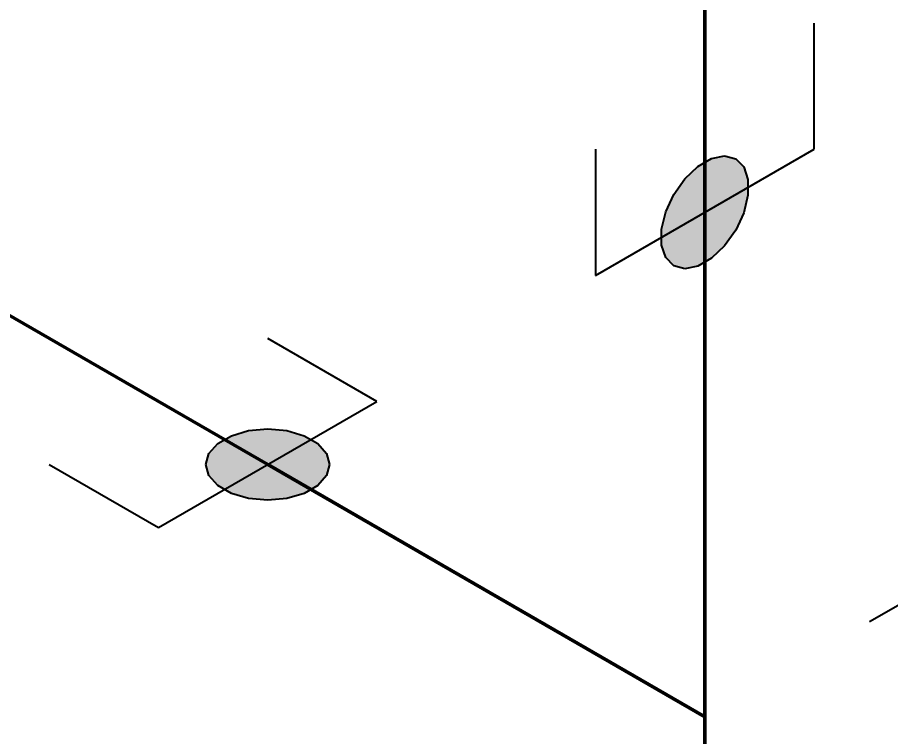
# Model space of a CAD drawing. Header units: millimetres. Extents: x 0 to 594, y 0 to 420.
# Drawn here: x 273.4 to 284, y 127.75 to 136.48 of the extents above; entities that cross this region are included whole.
import ezdxf

# ---------------------------------------------------------------- set-up
doc = ezdxf.new("R2010")
doc.units = ezdxf.units.MM
doc.header["$LTSCALE"] = 0.25
doc.layers.add('용접', color=1, linetype='Continuous')
doc.layers.add('치수', color=1, linetype='Continuous')
doc.layers.add('파이프 작은 보어', color=30, linetype='Continuous', lineweight=50)
doc.styles.add('AdskIsoMetric', font='arial.ttf', dxfattribs={"width": 0.8, "height": 2.5})
doc.styles.add('AdskIsoMetric-30', font='arial.ttf', dxfattribs={"width": 0.8, "height": 2.5})
doc.styles.add('AdskIsoMetric30', font='arial.ttf', dxfattribs={"width": 0.8, "oblique": 30, "height": 2.5})
doc.dimstyles.new('AdskIsoMetric', dxfattribs={"dimtxt": 2.5, "dimasz": 2.5, "dimexe": 1, "dimexo": 2, "dimgap": 0.8, "dimtad": 1, "dimdec": 0, "dimrnd": 1, "dimzin": 0, "dimdsep": 46, "dimtxsty": 'AdskIsoMetric', "dimcen": 0, "dimclrt": 7, "dimadec": 0, "dimazin": 0, "dimtfac": 1, "dimtdec": 0, "dimtmove": 1, "dimatfit": 3, "dimfxl": 0, "dimfrac": 2, "dimtolj": 1, "dimtzin": 0, "dimarcsym": 0})

# ---------------------------------------------------------------- blocks, each defined once
blk = doc.blocks.new('*D93')
at = {"layer": 'Defpoints', "color": 0}
for p in [(294.733, 135.493), (281.742, 127.993), (281.742, 77.137)]:
    blk.add_point(p, dxfattribs=at)
at = {"layer": '치수', "color": 0, "lineweight": -2}
for p, q in [((283.742, 129.148), (295.733, 136.07)), ((294.733, 87.137), (294.733, 132.993)), ((283.742, 78.291), (295.733, 85.214))]:
    blk.add_line(p, q, dxfattribs=at)
at = {"layer": '치수', "color": 0}
for points in [[(294.316, 132.993), (295.149, 132.993), (294.733, 135.493)], [(294.316, 87.137), (295.149, 87.137), (294.733, 84.637)]]:
    blk.add_solid(points, dxfattribs=at)
at = {"layer": '치수', "color": 7, "insert": (292.466, 108.756), "char_height": 2.5, "attachment_point": 5, "rotation": 90, "style": 'AdskIsoMetric-30'}
blk.add_mtext('\\A1;328', dxfattribs=at)
blk = doc.blocks.new('*D94')
at = {"layer": 'Defpoints', "color": 0}
for p in [(294.733, 168.576), (284.394, 162.607), (281.742, 127.993)]:
    blk.add_point(p, dxfattribs=at)
at = {"layer": '치수', "color": 0, "lineweight": -2}
for p, q in [((286.394, 163.762), (295.733, 169.153)), ((294.733, 137.993), (294.733, 166.076)), ((283.742, 129.148), (295.733, 136.07))]:
    blk.add_line(p, q, dxfattribs=at)
at = {"layer": '치수', "color": 0}
for points in [[(294.316, 166.076), (295.149, 166.076), (294.733, 168.576)], [(294.316, 137.993), (295.149, 137.993), (294.733, 135.493)]]:
    blk.add_solid(points, dxfattribs=at)
at = {"layer": '치수', "color": 7, "insert": (292.488, 150.738), "char_height": 2.5, "attachment_point": 5, "rotation": 90, "style": 'AdskIsoMetric-30'}
blk.add_mtext('\\A1;227', dxfattribs=at)
blk = doc.blocks.new('*D95')
at = {"layer": 'Defpoints', "color": 0}
for p in [(253.05, 144.559), (281.742, 127.993), (268.752, 120.493)]:
    blk.add_point(p, dxfattribs=at)
at = {"layer": '치수', "color": 0, "lineweight": -2}
for p, q in [((251.05, 143.404), (239.059, 136.482)), ((242.224, 135.809), (266.587, 121.743)), ((279.742, 126.838), (267.752, 119.916))]:
    blk.add_line(p, q, dxfattribs=at)
at = {"layer": '치수', "color": 0}
for points in [[(242.433, 136.17), (242.016, 135.448), (240.059, 137.059)], [(266.795, 122.104), (266.379, 121.382), (268.752, 120.493)]]:
    blk.add_solid(points, dxfattribs=at)
at = {"layer": '치수', "color": 7, "insert": (260.411, 127.925), "char_height": 2.5, "attachment_point": 5, "rotation": 330, "style": 'AdskIsoMetric30'}
blk.add_mtext('\\A1;359', dxfattribs=at)
blk = doc.blocks.new('티-2-Iso2DSkew0')
at = {"color": 0, "linetype": 'ByBlock', "lineweight": -2, "extrusion": (-0.707107, -0.408248, 0.57735)}
for p, q in [((0, 0), (0, 6.124)), ((0, 0), (-5.303, 3.062)), ((0, -6.124), (0, 0))]:
    blk.add_line(p, q, dxfattribs=at)
blk = doc.blocks.new('SocketWeld-1-IsoRight')
blk.add_hatch(color=256).paths.add_polyline_path([(0.00553, 0.03713), (0.00575, 0.03692), (0.00596, 0.03672), (0.00617, 0.03652), (0.00639, 0.03631), (0.0066, 0.03611), (0.00682, 0.0359), (0.00703, 0.0357), (0.00725, 0.03549), (0.00746, 0.03529), (0.00768, 0.03508), (0.00789, 0.03488), (0.00811, 0.03467), (0.00832, 0.03447), (0.00854, 0.03427), (0.00875, 0.03406), (0.00897, 0.03386), (0.00918, 0.03365), (0.0094, 0.03345), (0.00961, 0.03324), (0.00982, 0.03304), (0.01004, 0.03283), (0.01025, 0.03263), (0.01047, 0.03243), (0.01068, 0.03222), (0.0109, 0.03202), (0.01111, 0.03181), (0.01133, 0.03161), (0.01154, 0.0314), (0.01176, 0.0312), (0.01197, 0.03099), (0.01219, 0.03079), (0.0124, 0.03058), (0.01262, 0.03038), (0.01283, 0.03018), (0.01305, 0.02997), (0.01326, 0.02977), (0.01347, 0.02956), (0.01369, 0.02936), (0.0139, 0.02915), (0.01412, 0.02895), (0.01433, 0.02874), (0.01455, 0.02854), (0.01476, 0.02834), (0.01498, 0.02813), (0.01519, 0.02793), (0.01541, 0.02772), (0.01562, 0.02752), (0.01584, 0.02731), (0.01605, 0.02711), (0.01605, 0.02711), (0.01623, 0.02685), (0.01642, 0.02659), (0.0166, 0.02633), (0.01678, 0.02607), (0.01696, 0.02581), (0.01715, 0.02556), (0.01733, 0.0253), (0.01751, 0.02504), (0.01769, 0.02478), (0.01788, 0.02452), (0.01806, 0.02426), (0.01824, 0.024), (0.01843, 0.02375), (0.01861, 0.02349), (0.01879, 0.02323), (0.01897, 0.02297), (0.01916, 0.02271), (0.01934, 0.02245), (0.01952, 0.02219), (0.0197, 0.02193), (0.01989, 0.02168), (0.02007, 0.02142), (0.02025, 0.02116), (0.02043, 0.0209), (0.02062, 0.02064), (0.0208, 0.02038), (0.02098, 0.02012), (0.02116, 0.01987), (0.02135, 0.01961), (0.02153, 0.01935), (0.02171, 0.01909), (0.0219, 0.01883), (0.02208, 0.01857), (0.02226, 0.01831), (0.02244, 0.01806), (0.02263, 0.0178), (0.02281, 0.01754), (0.02299, 0.01728), (0.02317, 0.01702), (0.02336, 0.01676), (0.02354, 0.0165), (0.02372, 0.01624), (0.0239, 0.01599), (0.02409, 0.01573), (0.02427, 0.01547), (0.02445, 0.01521), (0.02463, 0.01495), (0.02482, 0.01469), (0.025, 0.01443), (0.025, 0.01443), (0.02513, 0.01415), (0.02527, 0.01386), (0.0254, 0.01357), (0.02553, 0.01328), (0.02566, 0.013), (0.0258, 0.01271), (0.02593, 0.01242), (0.02606, 0.01213), (0.02619, 0.01185), (0.02633, 0.01156), (0.02646, 0.01127), (0.02659, 0.01098), (0.02672, 0.0107), (0.02686, 0.01041), (0.02699, 0.01012), (0.02712, 0.00983), (0.02726, 0.00955), (0.02739, 0.00926), (0.02752, 0.00897), (0.02765, 0.00868), (0.02779, 0.0084), (0.02792, 0.00811), (0.02805, 0.00782), (0.02818, 0.00753), (0.02832, 0.00725), (0.02845, 0.00696), (0.02858, 0.00667), (0.02872, 0.00638), (0.02885, 0.0061), (0.02898, 0.00581), (0.02911, 0.00552), (0.02925, 0.00523), (0.02938, 0.00495), (0.02951, 0.00466), (0.02964, 0.00437), (0.02978, 0.00408), (0.02991, 0.0038), (0.03004, 0.00351), (0.03017, 0.00322), (0.03031, 0.00293), (0.03044, 0.00265), (0.03057, 0.00236), (0.03071, 0.00207), (0.03084, 0.00178), (0.03097, 0.0015), (0.0311, 0.00121), (0.03124, 0.00092), (0.03137, 0.00063), (0.0315, 0.00035), (0.0315, 0.00035), (0.03157, 0.00006), (0.03164, -0.00023), (0.03171, -0.00052), (0.03178, -0.00081), (0.03185, -0.00109), (0.03192, -0.00138), (0.03199, -0.00167), (0.03206, -0.00196), (0.03213, -0.00225), (0.0322, -0.00254), (0.03227, -0.00282), (0.03234, -0.00311), (0.03241, -0.0034), (0.03248, -0.00369), (0.03255, -0.00398), (0.03262, -0.00426), (0.03269, -0.00455), (0.03276, -0.00484), (0.03283, -0.00513), (0.0329, -0.00542), (0.03297, -0.00571), (0.03304, -0.00599), (0.03311, -0.00628), (0.03318, -0.00657), (0.03325, -0.00686), (0.03332, -0.00715), (0.03339, -0.00743), (0.03346, -0.00772), (0.03352, -0.00801), (0.03359, -0.0083), (0.03366, -0.00859), (0.03373, -0.00888), (0.0338, -0.00916), (0.03387, -0.00945), (0.03394, -0.00974), (0.03401, -0.01003), (0.03408, -0.01032), (0.03415, -0.0106), (0.03422, -0.01089), (0.03429, -0.01118), (0.03436, -0.01147), (0.03443, -0.01176), (0.0345, -0.01205), (0.03457, -0.01233), (0.03464, -0.01262), (0.03471, -0.01291), (0.03478, -0.0132), (0.03485, -0.01349), (0.03492, -0.01377), (0.03492, -0.01377), (0.03492, -0.01404), (0.03492, -0.0143), (0.03492, -0.01456), (0.03492, -0.01482), (0.03492, -0.01508), (0.03492, -0.01534), (0.03492, -0.0156), (0.03492, -0.01586), (0.03492, -0.01612), (0.03492, -0.01638), (0.03492, -0.01664), (0.03492, -0.0169), (0.03492, -0.01716), (0.03492, -0.01742), (0.03492, -0.01768), (0.03492, -0.01795), (0.03492, -0.01821), (0.03492, -0.01847), (0.03492, -0.01873), (0.03492, -0.01899), (0.03492, -0.01925), (0.03492, -0.01951), (0.03492, -0.01977), (0.03492, -0.02003), (0.03492, -0.02029), (0.03492, -0.02055), (0.03492, -0.02081), (0.03492, -0.02107), (0.03492, -0.02133), (0.03492, -0.02159), (0.03492, -0.02186), (0.03492, -0.02212), (0.03492, -0.02238), (0.03492, -0.02264), (0.03492, -0.0229), (0.03492, -0.02316), (0.03492, -0.02342), (0.03492, -0.02368), (0.03492, -0.02394), (0.03492, -0.0242), (0.03492, -0.02446), (0.03492, -0.02472), (0.03492, -0.02498), (0.03492, -0.02524), (0.03492, -0.0255), (0.03492, -0.02577), (0.03492, -0.02603), (0.03492, -0.02629), (0.03492, -0.02655), (0.03492, -0.02655), (0.03485, -0.02676), (0.03478, -0.02696), (0.03471, -0.02717), (0.03464, -0.02738), (0.03457, -0.02759), (0.0345, -0.02779), (0.03443, -0.028), (0.03436, -0.02821), (0.03429, -0.02842), (0.03422, -0.02862), (0.03415, -0.02883), (0.03408, -0.02904), (0.03401, -0.02925), (0.03394, -0.02945), (0.03387, -0.02966), (0.0338, -0.02987), (0.03373, -0.03008), (0.03366, -0.03028), (0.03359, -0.03049), (0.03352, -0.0307), (0.03346, -0.03091), (0.03339, -0.03112), (0.03332, -0.03132), (0.03325, -0.03153), (0.03318, -0.03174), (0.03311, -0.03195), (0.03304, -0.03215), (0.03297, -0.03236), (0.0329, -0.03257), (0.03283, -0.03278), (0.03276, -0.03298), (0.03269, -0.03319), (0.03262, -0.0334), (0.03255, -0.03361), (0.03248, -0.03381), (0.03241, -0.03402), (0.03234, -0.03423), (0.03227, -0.03444), (0.0322, -0.03465), (0.03213, -0.03485), (0.03206, -0.03506), (0.03199, -0.03527), (0.03192, -0.03548), (0.03185, -0.03568), (0.03178, -0.03589), (0.03171, -0.0361), (0.03164, -0.03631), (0.03157, -0.03651), (0.0315, -0.03672), (0.0315, -0.03672), (0.03137, -0.03686), (0.03124, -0.03699), (0.0311, -0.03712), (0.03097, -0.03726), (0.03084, -0.03739), (0.03071, -0.03753), (0.03057, -0.03766), (0.03044, -0.0378), (0.03031, -0.03793), (0.03017, -0.03806), (0.03004, -0.0382), (0.02991, -0.03833), (0.02978, -0.03847), (0.02964, -0.0386), (0.02951, -0.03874), (0.02938, -0.03887), (0.02925, -0.039), (0.02911, -0.03914), (0.02898, -0.03927), (0.02885, -0.03941), (0.02872, -0.03954), (0.02858, -0.03968), (0.02845, -0.03981), (0.02832, -0.03994), (0.02818, -0.04008), (0.02805, -0.04021), (0.02792, -0.04035), (0.02779, -0.04048), (0.02765, -0.04062), (0.02752, -0.04075), (0.02739, -0.04088), (0.02726, -0.04102), (0.02712, -0.04115), (0.02699, -0.04129), (0.02686, -0.04142), (0.02672, -0.04156), (0.02659, -0.04169), (0.02646, -0.04182), (0.02633, -0.04196), (0.02619, -0.04209), (0.02606, -0.04223), (0.02593, -0.04236), (0.0258, -0.0425), (0.02566, -0.04263), (0.02553, -0.04276), (0.0254, -0.0429), (0.02527, -0.04303), (0.02513, -0.04317), (0.025, -0.0433), (0.025, -0.0433), (0.02482, -0.04335), (0.02463, -0.0434), (0.02445, -0.04344), (0.02427, -0.04349), (0.02409, -0.04354), (0.0239, -0.04359), (0.02372, -0.04364), (0.02354, -0.04368), (0.02336, -0.04373), (0.02317, -0.04378), (0.02299, -0.04383), (0.02281, -0.04387), (0.02263, -0.04392), (0.02244, -0.04397), (0.02226, -0.04402), (0.02208, -0.04407), (0.0219, -0.04411), (0.02171, -0.04416), (0.02153, -0.04421), (0.02135, -0.04426), (0.02116, -0.0443), (0.02098, -0.04435), (0.0208, -0.0444), (0.02062, -0.04445), (0.02043, -0.0445), (0.02025, -0.04454), (0.02007, -0.04459), (0.01989, -0.04464), (0.0197, -0.04469), (0.01952, -0.04473), (0.01934, -0.04478), (0.01916, -0.04483), (0.01897, -0.04488), (0.01879, -0.04493), (0.01861, -0.04497), (0.01843, -0.04502), (0.01824, -0.04507), (0.01806, -0.04512), (0.01788, -0.04516), (0.01769, -0.04521), (0.01751, -0.04526), (0.01733, -0.04531), (0.01715, -0.04536), (0.01696, -0.0454), (0.01678, -0.04545), (0.0166, -0.0455), (0.01642, -0.04555), (0.01623, -0.04559), (0.01605, -0.04564), (0.01605, -0.04564), (0.01584, -0.0456), (0.01562, -0.04556), (0.01541, -0.04551), (0.01519, -0.04547), (0.01498, -0.04543), (0.01476, -0.04538), (0.01455, -0.04534), (0.01433, -0.04529), (0.01412, -0.04525), (0.0139, -0.04521), (0.01369, -0.04516), (0.01347, -0.04512), (0.01326, -0.04508), (0.01305, -0.04503), (0.01283, -0.04499), (0.01262, -0.04495), (0.0124, -0.0449), (0.01219, -0.04486), (0.01197, -0.04482), (0.01176, -0.04477), (0.01154, -0.04473), (0.01133, -0.04469), (0.01111, -0.04464), (0.0109, -0.0446), (0.01068, -0.04456), (0.01047, -0.04451), (0.01025, -0.04447), (0.01004, -0.04443), (0.00982, -0.04438), (0.00961, -0.04434), (0.0094, -0.0443), (0.00918, -0.04425), (0.00897, -0.04421), (0.00875, -0.04417), (0.00854, -0.04412), (0.00832, -0.04408), (0.00811, -0.04404), (0.00789, -0.04399), (0.00768, -0.04395), (0.00746, -0.04391), (0.00725, -0.04386), (0.00703, -0.04382), (0.00682, -0.04378), (0.0066, -0.04373), (0.00639, -0.04369), (0.00617, -0.04365), (0.00596, -0.0436), (0.00575, -0.04356), (0.00553, -0.04352), (0.00553, -0.04352), (0.00531, -0.04339), (0.00508, -0.04325), (0.00485, -0.04312), (0.00463, -0.04299), (0.0044, -0.04286), (0.00418, -0.04273), (0.00395, -0.0426), (0.00372, -0.04247), (0.0035, -0.04234), (0.00327, -0.04221), (0.00305, -0.04208), (0.00282, -0.04195), (0.0026, -0.04182), (0.00237, -0.04169), (0.00214, -0.04156), (0.00192, -0.04143), (0.00169, -0.0413), (0.00147, -0.04117), (0.00124, -0.04104), (0.00102, -0.04091), (0.00079, -0.04078), (0.00056, -0.04065), (0.00034, -0.04052), (0.00011, -0.04039), (-0.00011, -0.04026), (-0.00034, -0.04013), (-0.00056, -0.04), (-0.00079, -0.03987), (-0.00102, -0.03974), (-0.00124, -0.03961), (-0.00147, -0.03948), (-0.00169, -0.03934), (-0.00192, -0.03921), (-0.00214, -0.03908), (-0.00237, -0.03895), (-0.0026, -0.03882), (-0.00282, -0.03869), (-0.00305, -0.03856), (-0.00327, -0.03843), (-0.0035, -0.0383), (-0.00372, -0.03817), (-0.00395, -0.03804), (-0.00418, -0.03791), (-0.0044, -0.03778), (-0.00463, -0.03765), (-0.00485, -0.03752), (-0.00508, -0.03739), (-0.00531, -0.03726), (-0.00553, -0.03713), (-0.00553, -0.03713), (-0.00575, -0.03692), (-0.00596, -0.03672), (-0.00617, -0.03652), (-0.00639, -0.03631), (-0.0066, -0.03611), (-0.00682, -0.0359), (-0.00703, -0.0357), (-0.00725, -0.03549), (-0.00746, -0.03529), (-0.00768, -0.03508), (-0.00789, -0.03488), (-0.00811, -0.03467), (-0.00832, -0.03447), (-0.00854, -0.03427), (-0.00875, -0.03406), (-0.00897, -0.03386), (-0.00918, -0.03365), (-0.0094, -0.03345), (-0.00961, -0.03324), (-0.00982, -0.03304), (-0.01004, -0.03283), (-0.01025, -0.03263), (-0.01047, -0.03243), (-0.01068, -0.03222), (-0.0109, -0.03202), (-0.01111, -0.03181), (-0.01133, -0.03161), (-0.01154, -0.0314), (-0.01176, -0.0312), (-0.01197, -0.03099), (-0.01219, -0.03079), (-0.0124, -0.03058), (-0.01262, -0.03038), (-0.01283, -0.03018), (-0.01305, -0.02997), (-0.01326, -0.02977), (-0.01347, -0.02956), (-0.01369, -0.02936), (-0.0139, -0.02915), (-0.01412, -0.02895), (-0.01433, -0.02874), (-0.01455, -0.02854), (-0.01476, -0.02834), (-0.01498, -0.02813), (-0.01519, -0.02793), (-0.01541, -0.02772), (-0.01562, -0.02752), (-0.01584, -0.02731), (-0.01605, -0.02711), (-0.01605, -0.02711), (-0.01623, -0.02685), (-0.01642, -0.02659), (-0.0166, -0.02633), (-0.01678, -0.02607), (-0.01696, -0.02581), (-0.01715, -0.02556), (-0.01733, -0.0253), (-0.01751, -0.02504), (-0.01769, -0.02478), (-0.01788, -0.02452), (-0.01806, -0.02426), (-0.01824, -0.024), (-0.01843, -0.02375), (-0.01861, -0.02349), (-0.01879, -0.02323), (-0.01897, -0.02297), (-0.01916, -0.02271), (-0.01934, -0.02245), (-0.01952, -0.02219), (-0.0197, -0.02193), (-0.01989, -0.02168), (-0.02007, -0.02142), (-0.02025, -0.02116), (-0.02043, -0.0209), (-0.02062, -0.02064), (-0.0208, -0.02038), (-0.02098, -0.02012), (-0.02116, -0.01987), (-0.02135, -0.01961), (-0.02153, -0.01935), (-0.02171, -0.01909), (-0.0219, -0.01883), (-0.02208, -0.01857), (-0.02226, -0.01831), (-0.02244, -0.01806), (-0.02263, -0.0178), (-0.02281, -0.01754), (-0.02299, -0.01728), (-0.02317, -0.01702), (-0.02336, -0.01676), (-0.02354, -0.0165), (-0.02372, -0.01624), (-0.0239, -0.01599), (-0.02409, -0.01573), (-0.02427, -0.01547), (-0.02445, -0.01521), (-0.02463, -0.01495), (-0.02482, -0.01469), (-0.025, -0.01443), (-0.025, -0.01443), (-0.02513, -0.01415), (-0.02527, -0.01386), (-0.0254, -0.01357), (-0.02553, -0.01328), (-0.02566, -0.013), (-0.0258, -0.01271), (-0.02593, -0.01242), (-0.02606, -0.01213), (-0.02619, -0.01185), (-0.02633, -0.01156), (-0.02646, -0.01127), (-0.02659, -0.01098), (-0.02672, -0.0107), (-0.02686, -0.01041), (-0.02699, -0.01012), (-0.02712, -0.00983), (-0.02726, -0.00955), (-0.02739, -0.00926), (-0.02752, -0.00897), (-0.02765, -0.00868), (-0.02779, -0.0084), (-0.02792, -0.00811), (-0.02805, -0.00782), (-0.02818, -0.00753), (-0.02832, -0.00725), (-0.02845, -0.00696), (-0.02858, -0.00667), (-0.02872, -0.00638), (-0.02885, -0.0061), (-0.02898, -0.00581), (-0.02911, -0.00552), (-0.02925, -0.00523), (-0.02938, -0.00495), (-0.02951, -0.00466), (-0.02964, -0.00437), (-0.02978, -0.00408), (-0.02991, -0.0038), (-0.03004, -0.00351), (-0.03017, -0.00322), (-0.03031, -0.00293), (-0.03044, -0.00265), (-0.03057, -0.00236), (-0.03071, -0.00207), (-0.03084, -0.00178), (-0.03097, -0.0015), (-0.0311, -0.00121), (-0.03124, -0.00092), (-0.03137, -0.00063), (-0.0315, -0.00035), (-0.0315, -0.00035), (-0.03157, -0.00006), (-0.03164, 0.00023), (-0.03171, 0.00052), (-0.03178, 0.00081), (-0.03185, 0.00109), (-0.03192, 0.00138), (-0.03199, 0.00167), (-0.03206, 0.00196), (-0.03213, 0.00225), (-0.0322, 0.00254), (-0.03227, 0.00282), (-0.03234, 0.00311), (-0.03241, 0.0034), (-0.03248, 0.00369), (-0.03255, 0.00398), (-0.03262, 0.00426), (-0.03269, 0.00455), (-0.03276, 0.00484), (-0.03283, 0.00513), (-0.0329, 0.00542), (-0.03297, 0.00571), (-0.03304, 0.00599), (-0.03311, 0.00628), (-0.03318, 0.00657), (-0.03325, 0.00686), (-0.03332, 0.00715), (-0.03339, 0.00743), (-0.03346, 0.00772), (-0.03352, 0.00801), (-0.03359, 0.0083), (-0.03366, 0.00859), (-0.03373, 0.00888), (-0.0338, 0.00916), (-0.03387, 0.00945), (-0.03394, 0.00974), (-0.03401, 0.01003), (-0.03408, 0.01032), (-0.03415, 0.0106), (-0.03422, 0.01089), (-0.03429, 0.01118), (-0.03436, 0.01147), (-0.03443, 0.01176), (-0.0345, 0.01205), (-0.03457, 0.01233), (-0.03464, 0.01262), (-0.03471, 0.01291), (-0.03478, 0.0132), (-0.03485, 0.01349), (-0.03492, 0.01377), (-0.03492, 0.01377), (-0.03492, 0.01404), (-0.03492, 0.0143), (-0.03492, 0.01456), (-0.03492, 0.01482), (-0.03492, 0.01508), (-0.03492, 0.01534), (-0.03492, 0.0156), (-0.03492, 0.01586), (-0.03492, 0.01612), (-0.03492, 0.01638), (-0.03492, 0.01664), (-0.03492, 0.0169), (-0.03492, 0.01716), (-0.03492, 0.01742), (-0.03492, 0.01768), (-0.03492, 0.01795), (-0.03492, 0.01821), (-0.03492, 0.01847), (-0.03492, 0.01873), (-0.03492, 0.01899), (-0.03492, 0.01925), (-0.03492, 0.01951), (-0.03492, 0.01977), (-0.03492, 0.02003), (-0.03492, 0.02029), (-0.03492, 0.02055), (-0.03492, 0.02081), (-0.03492, 0.02107), (-0.03492, 0.02133), (-0.03492, 0.02159), (-0.03492, 0.02186), (-0.03492, 0.02212), (-0.03492, 0.02238), (-0.03492, 0.02264), (-0.03492, 0.0229), (-0.03492, 0.02316), (-0.03492, 0.02342), (-0.03492, 0.02368), (-0.03492, 0.02394), (-0.03492, 0.0242), (-0.03492, 0.02446), (-0.03492, 0.02472), (-0.03492, 0.02498), (-0.03492, 0.02524), (-0.03492, 0.0255), (-0.03492, 0.02577), (-0.03492, 0.02603), (-0.03492, 0.02629), (-0.03492, 0.02655), (-0.03492, 0.02655), (-0.03485, 0.02676), (-0.03478, 0.02696), (-0.03471, 0.02717), (-0.03464, 0.02738), (-0.03457, 0.02759), (-0.0345, 0.02779), (-0.03443, 0.028), (-0.03436, 0.02821), (-0.03429, 0.02842), (-0.03422, 0.02862), (-0.03415, 0.02883), (-0.03408, 0.02904), (-0.03401, 0.02925), (-0.03394, 0.02945), (-0.03387, 0.02966), (-0.0338, 0.02987), (-0.03373, 0.03008), (-0.03366, 0.03028), (-0.03359, 0.03049), (-0.03352, 0.0307), (-0.03346, 0.03091), (-0.03339, 0.03112), (-0.03332, 0.03132), (-0.03325, 0.03153), (-0.03318, 0.03174), (-0.03311, 0.03195), (-0.03304, 0.03215), (-0.03297, 0.03236), (-0.0329, 0.03257), (-0.03283, 0.03278), (-0.03276, 0.03298), (-0.03269, 0.03319), (-0.03262, 0.0334), (-0.03255, 0.03361), (-0.03248, 0.03381), (-0.03241, 0.03402), (-0.03234, 0.03423), (-0.03227, 0.03444), (-0.0322, 0.03465), (-0.03213, 0.03485), (-0.03206, 0.03506), (-0.03199, 0.03527), (-0.03192, 0.03548), (-0.03185, 0.03568), (-0.03178, 0.03589), (-0.03171, 0.0361), (-0.03164, 0.03631), (-0.03157, 0.03651), (-0.0315, 0.03672), (-0.0315, 0.03672), (-0.03137, 0.03686), (-0.03124, 0.03699), (-0.0311, 0.03712), (-0.03097, 0.03726), (-0.03084, 0.03739), (-0.03071, 0.03753), (-0.03057, 0.03766), (-0.03044, 0.0378), (-0.03031, 0.03793), (-0.03017, 0.03806), (-0.03004, 0.0382), (-0.02991, 0.03833), (-0.02978, 0.03847), (-0.02964, 0.0386), (-0.02951, 0.03874), (-0.02938, 0.03887), (-0.02925, 0.039), (-0.02911, 0.03914), (-0.02898, 0.03927), (-0.02885, 0.03941), (-0.02872, 0.03954), (-0.02858, 0.03968), (-0.02845, 0.03981), (-0.02832, 0.03994), (-0.02818, 0.04008), (-0.02805, 0.04021), (-0.02792, 0.04035), (-0.02779, 0.04048), (-0.02765, 0.04062), (-0.02752, 0.04075), (-0.02739, 0.04088), (-0.02726, 0.04102), (-0.02712, 0.04115), (-0.02699, 0.04129), (-0.02686, 0.04142), (-0.02672, 0.04156), (-0.02659, 0.04169), (-0.02646, 0.04182), (-0.02633, 0.04196), (-0.02619, 0.04209), (-0.02606, 0.04223), (-0.02593, 0.04236), (-0.0258, 0.0425), (-0.02566, 0.04263), (-0.02553, 0.04276), (-0.0254, 0.0429), (-0.02527, 0.04303), (-0.02513, 0.04317), (-0.025, 0.0433), (-0.025, 0.0433), (-0.02482, 0.04335), (-0.02463, 0.0434), (-0.02445, 0.04344), (-0.02427, 0.04349), (-0.02409, 0.04354), (-0.0239, 0.04359), (-0.02372, 0.04364), (-0.02354, 0.04368), (-0.02336, 0.04373), (-0.02317, 0.04378), (-0.02299, 0.04383), (-0.02281, 0.04387), (-0.02263, 0.04392), (-0.02244, 0.04397), (-0.02226, 0.04402), (-0.02208, 0.04407), (-0.0219, 0.04411), (-0.02171, 0.04416), (-0.02153, 0.04421), (-0.02135, 0.04426), (-0.02116, 0.0443), (-0.02098, 0.04435), (-0.0208, 0.0444), (-0.02062, 0.04445), (-0.02043, 0.0445), (-0.02025, 0.04454), (-0.02007, 0.04459), (-0.01989, 0.04464), (-0.0197, 0.04469), (-0.01952, 0.04473), (-0.01934, 0.04478), (-0.01916, 0.04483), (-0.01897, 0.04488), (-0.01879, 0.04493), (-0.01861, 0.04497), (-0.01843, 0.04502), (-0.01824, 0.04507), (-0.01806, 0.04512), (-0.01788, 0.04516), (-0.01769, 0.04521), (-0.01751, 0.04526), (-0.01733, 0.04531), (-0.01715, 0.04536), (-0.01696, 0.0454), (-0.01678, 0.04545), (-0.0166, 0.0455), (-0.01642, 0.04555), (-0.01623, 0.04559), (-0.01605, 0.04564), (-0.01605, 0.04564), (-0.01584, 0.0456), (-0.01562, 0.04556), (-0.01541, 0.04551), (-0.01519, 0.04547), (-0.01498, 0.04543), (-0.01476, 0.04538), (-0.01455, 0.04534), (-0.01433, 0.04529), (-0.01412, 0.04525), (-0.0139, 0.04521), (-0.01369, 0.04516), (-0.01347, 0.04512), (-0.01326, 0.04508), (-0.01305, 0.04503), (-0.01283, 0.04499), (-0.01262, 0.04495), (-0.0124, 0.0449), (-0.01219, 0.04486), (-0.01197, 0.04482), (-0.01176, 0.04477), (-0.01154, 0.04473), (-0.01133, 0.04469), (-0.01111, 0.04464), (-0.0109, 0.0446), (-0.01068, 0.04456), (-0.01047, 0.04451), (-0.01025, 0.04447), (-0.01004, 0.04443), (-0.00982, 0.04438), (-0.00961, 0.04434), (-0.0094, 0.0443), (-0.00918, 0.04425), (-0.00897, 0.04421), (-0.00875, 0.04417), (-0.00854, 0.04412), (-0.00832, 0.04408), (-0.00811, 0.04404), (-0.00789, 0.04399), (-0.00768, 0.04395), (-0.00746, 0.04391), (-0.00725, 0.04386), (-0.00703, 0.04382), (-0.00682, 0.04378), (-0.0066, 0.04373), (-0.00639, 0.04369), (-0.00617, 0.04365), (-0.00596, 0.0436), (-0.00575, 0.04356), (-0.00553, 0.04352), (-0.00553, 0.04352), (-0.00531, 0.04339), (-0.00508, 0.04325), (-0.00485, 0.04312), (-0.00463, 0.04299), (-0.0044, 0.04286), (-0.00418, 0.04273), (-0.00395, 0.0426), (-0.00372, 0.04247), (-0.0035, 0.04234), (-0.00327, 0.04221), (-0.00305, 0.04208), (-0.00282, 0.04195), (-0.0026, 0.04182), (-0.00237, 0.04169), (-0.00214, 0.04156), (-0.00192, 0.04143), (-0.00169, 0.0413), (-0.00147, 0.04117), (-0.00124, 0.04104), (-0.00102, 0.04091), (-0.00079, 0.04078), (-0.00056, 0.04065), (-0.00034, 0.04052), (-0.00011, 0.04039), (0.00011, 0.04026), (0.00034, 0.04013), (0.00056, 0.04), (0.00079, 0.03987), (0.00102, 0.03974), (0.00124, 0.03961), (0.00147, 0.03948), (0.00169, 0.03934), (0.00192, 0.03921), (0.00214, 0.03908), (0.00237, 0.03895), (0.0026, 0.03882), (0.00282, 0.03869), (0.00305, 0.03856), (0.00327, 0.03843), (0.0035, 0.0383), (0.00372, 0.03817), (0.00395, 0.03804), (0.00418, 0.03791), (0.0044, 0.03778), (0.00463, 0.03765), (0.00485, 0.03752), (0.00508, 0.03739), (0.00531, 0.03726)], flags=0)
at = {"color": 0, "linetype": 'ByBlock', "lineweight": -2, "extrusion": (0.707107, 0.408248, -0.57735)}
for p, q in [((0, 0.10206), (-0.08839, 0.15309)), ((0, -0.10206), (0, 0.10206)), ((-0.0315, 0.03672), (-0.025, 0.0433)), ((-0.025, 0.0433), (-0.01605, 0.04564)), ((-0.01605, 0.04564), (-0.00553, 0.04352)), ((-0.00553, 0.04352), (0.00553, 0.03713)), ((-0.03492, 0.02655), (-0.0315, 0.03672)), ((0.00553, 0.03713), (0.01605, 0.02711)), ((-0.03492, 0.01377), (-0.03492, 0.02655)), ((0.01605, 0.02711), (0.025, 0.01443)), ((0.025, 0.01443), (0.0315, 0.00035)), ((-0.0315, -0.00035), (-0.03492, 0.01377)), ((0.0315, 0.00035), (0.03492, -0.01377)), ((-0.025, -0.01443), (-0.0315, -0.00035)), ((0.03492, -0.01377), (0.03492, -0.02655)), ((-0.01605, -0.02711), (-0.025, -0.01443)), ((-0.00553, -0.03713), (-0.01605, -0.02711)), ((0.03492, -0.02655), (0.0315, -0.03672)), ((0.00553, -0.04352), (-0.00553, -0.03713)), ((0.0315, -0.03672), (0.025, -0.0433)), ((0.01605, -0.04564), (0.00553, -0.04352)), ((0.025, -0.0433), (0.01605, -0.04564)), ((-0.08839, -0.05103), (0, -0.10206))]:
    blk.add_line(p, q, dxfattribs=at)
blk = doc.blocks.new('SocketWeld-2-IsoLeft')
blk.add_hatch(color=256).paths.add_polyline_path([(0.04045, 0.01697), (0.0406, 0.0168), (0.04074, 0.01664), (0.04089, 0.01648), (0.04103, 0.01631), (0.04118, 0.01615), (0.04132, 0.01598), (0.04147, 0.01582), (0.04161, 0.01565), (0.04176, 0.01549), (0.0419, 0.01533), (0.04205, 0.01516), (0.04219, 0.015), (0.04234, 0.01483), (0.04248, 0.01467), (0.04262, 0.0145), (0.04277, 0.01434), (0.04291, 0.01418), (0.04306, 0.01401), (0.0432, 0.01385), (0.04335, 0.01368), (0.04349, 0.01352), (0.04364, 0.01335), (0.04378, 0.01319), (0.04393, 0.01303), (0.04407, 0.01286), (0.04422, 0.0127), (0.04436, 0.01253), (0.04451, 0.01237), (0.04465, 0.01221), (0.0448, 0.01204), (0.04494, 0.01188), (0.04509, 0.01171), (0.04523, 0.01155), (0.04538, 0.01138), (0.04552, 0.01122), (0.04567, 0.01106), (0.04581, 0.01089), (0.04596, 0.01073), (0.0461, 0.01056), (0.04625, 0.0104), (0.04639, 0.01023), (0.04654, 0.01007), (0.04668, 0.00991), (0.04683, 0.00974), (0.04697, 0.00958), (0.04712, 0.00941), (0.04726, 0.00925), (0.04741, 0.00908), (0.04755, 0.00892), (0.04755, 0.00892), (0.0476, 0.00874), (0.04765, 0.00856), (0.0477, 0.00837), (0.04775, 0.00819), (0.0478, 0.00801), (0.04785, 0.00783), (0.0479, 0.00765), (0.04795, 0.00746), (0.048, 0.00728), (0.04805, 0.0071), (0.0481, 0.00692), (0.04815, 0.00674), (0.0482, 0.00655), (0.04825, 0.00637), (0.0483, 0.00619), (0.04835, 0.00601), (0.0484, 0.00583), (0.04845, 0.00564), (0.0485, 0.00546), (0.04855, 0.00528), (0.0486, 0.0051), (0.04865, 0.00492), (0.0487, 0.00473), (0.04875, 0.00455), (0.0488, 0.00437), (0.04885, 0.00419), (0.0489, 0.00401), (0.04895, 0.00382), (0.049, 0.00364), (0.04905, 0.00346), (0.0491, 0.00328), (0.04915, 0.00309), (0.0492, 0.00291), (0.04925, 0.00273), (0.0493, 0.00255), (0.04935, 0.00237), (0.0494, 0.00218), (0.04945, 0.002), (0.0495, 0.00182), (0.04955, 0.00164), (0.0496, 0.00146), (0.04965, 0.00127), (0.0497, 0.00109), (0.04975, 0.00091), (0.0498, 0.00073), (0.04985, 0.00055), (0.0499, 0.00036), (0.04995, 0.00018), (0.05, 0), (0.05, 0), (0.04995, -0.00018), (0.0499, -0.00036), (0.04985, -0.00055), (0.0498, -0.00073), (0.04975, -0.00091), (0.0497, -0.00109), (0.04965, -0.00127), (0.0496, -0.00146), (0.04955, -0.00164), (0.0495, -0.00182), (0.04945, -0.002), (0.0494, -0.00218), (0.04935, -0.00237), (0.0493, -0.00255), (0.04925, -0.00273), (0.0492, -0.00291), (0.04915, -0.00309), (0.0491, -0.00328), (0.04905, -0.00346), (0.049, -0.00364), (0.04895, -0.00382), (0.0489, -0.00401), (0.04885, -0.00419), (0.0488, -0.00437), (0.04875, -0.00455), (0.0487, -0.00473), (0.04865, -0.00492), (0.0486, -0.0051), (0.04855, -0.00528), (0.0485, -0.00546), (0.04845, -0.00564), (0.0484, -0.00583), (0.04835, -0.00601), (0.0483, -0.00619), (0.04825, -0.00637), (0.0482, -0.00655), (0.04815, -0.00674), (0.0481, -0.00692), (0.04805, -0.0071), (0.048, -0.00728), (0.04795, -0.00746), (0.0479, -0.00765), (0.04785, -0.00783), (0.0478, -0.00801), (0.04775, -0.00819), (0.0477, -0.00837), (0.04765, -0.00856), (0.0476, -0.00874), (0.04755, -0.00892), (0.04755, -0.00892), (0.04741, -0.00908), (0.04726, -0.00925), (0.04712, -0.00941), (0.04697, -0.00958), (0.04683, -0.00974), (0.04668, -0.00991), (0.04654, -0.01007), (0.04639, -0.01023), (0.04625, -0.0104), (0.0461, -0.01056), (0.04596, -0.01073), (0.04581, -0.01089), (0.04567, -0.01106), (0.04552, -0.01122), (0.04538, -0.01138), (0.04523, -0.01155), (0.04509, -0.01171), (0.04494, -0.01188), (0.0448, -0.01204), (0.04465, -0.01221), (0.04451, -0.01237), (0.04436, -0.01253), (0.04422, -0.0127), (0.04407, -0.01286), (0.04393, -0.01303), (0.04378, -0.01319), (0.04364, -0.01335), (0.04349, -0.01352), (0.04335, -0.01368), (0.0432, -0.01385), (0.04306, -0.01401), (0.04291, -0.01418), (0.04277, -0.01434), (0.04262, -0.0145), (0.04248, -0.01467), (0.04234, -0.01483), (0.04219, -0.015), (0.04205, -0.01516), (0.0419, -0.01533), (0.04176, -0.01549), (0.04161, -0.01565), (0.04147, -0.01582), (0.04132, -0.01598), (0.04118, -0.01615), (0.04103, -0.01631), (0.04089, -0.01648), (0.04074, -0.01664), (0.0406, -0.0168), (0.04045, -0.01697), (0.04045, -0.01697), (0.04023, -0.0171), (0.04, -0.01723), (0.03977, -0.01736), (0.03955, -0.01749), (0.03932, -0.01762), (0.0391, -0.01775), (0.03887, -0.01788), (0.03864, -0.01801), (0.03842, -0.01814), (0.03819, -0.01827), (0.03797, -0.0184), (0.03774, -0.01853), (0.03752, -0.01866), (0.03729, -0.01879), (0.03706, -0.01892), (0.03684, -0.01905), (0.03661, -0.01918), (0.03639, -0.01931), (0.03616, -0.01944), (0.03594, -0.01957), (0.03571, -0.0197), (0.03548, -0.01984), (0.03526, -0.01997), (0.03503, -0.0201), (0.03481, -0.02023), (0.03458, -0.02036), (0.03436, -0.02049), (0.03413, -0.02062), (0.0339, -0.02075), (0.03368, -0.02088), (0.03345, -0.02101), (0.03323, -0.02114), (0.033, -0.02127), (0.03278, -0.0214), (0.03255, -0.02153), (0.03232, -0.02166), (0.0321, -0.02179), (0.03187, -0.02192), (0.03165, -0.02205), (0.03142, -0.02218), (0.0312, -0.02231), (0.03097, -0.02244), (0.03074, -0.02257), (0.03052, -0.0227), (0.03029, -0.02283), (0.03007, -0.02296), (0.02984, -0.02309), (0.02962, -0.02322), (0.02939, -0.02335), (0.02939, -0.02335), (0.0291, -0.02344), (0.02882, -0.02352), (0.02854, -0.02361), (0.02825, -0.02369), (0.02797, -0.02377), (0.02768, -0.02386), (0.0274, -0.02394), (0.02711, -0.02402), (0.02683, -0.02411), (0.02654, -0.02419), (0.02626, -0.02427), (0.02598, -0.02436), (0.02569, -0.02444), (0.02541, -0.02453), (0.02512, -0.02461), (0.02484, -0.02469), (0.02455, -0.02478), (0.02427, -0.02486), (0.02398, -0.02494), (0.0237, -0.02503), (0.02342, -0.02511), (0.02313, -0.0252), (0.02285, -0.02528), (0.02256, -0.02536), (0.02228, -0.02545), (0.02199, -0.02553), (0.02171, -0.02561), (0.02142, -0.0257), (0.02114, -0.02578), (0.02086, -0.02586), (0.02057, -0.02595), (0.02029, -0.02603), (0.02, -0.02612), (0.01972, -0.0262), (0.01943, -0.02628), (0.01915, -0.02637), (0.01886, -0.02645), (0.01858, -0.02653), (0.0183, -0.02662), (0.01801, -0.0267), (0.01773, -0.02679), (0.01744, -0.02687), (0.01716, -0.02695), (0.01687, -0.02704), (0.01659, -0.02712), (0.0163, -0.0272), (0.01602, -0.02729), (0.01574, -0.02737), (0.01545, -0.02745), (0.01545, -0.02745), (0.01514, -0.02748), (0.01482, -0.02751), (0.0145, -0.02754), (0.01419, -0.02757), (0.01387, -0.0276), (0.01356, -0.02763), (0.01324, -0.02766), (0.01293, -0.02769), (0.01261, -0.02771), (0.0123, -0.02774), (0.01198, -0.02777), (0.01167, -0.0278), (0.01135, -0.02783), (0.01104, -0.02786), (0.01072, -0.02789), (0.01041, -0.02792), (0.01009, -0.02794), (0.00978, -0.02797), (0.00946, -0.028), (0.00914, -0.02803), (0.00883, -0.02806), (0.00851, -0.02809), (0.0082, -0.02812), (0.00788, -0.02815), (0.00757, -0.02818), (0.00725, -0.0282), (0.00694, -0.02823), (0.00662, -0.02826), (0.00631, -0.02829), (0.00599, -0.02832), (0.00568, -0.02835), (0.00536, -0.02838), (0.00505, -0.02841), (0.00473, -0.02844), (0.00441, -0.02846), (0.0041, -0.02849), (0.00378, -0.02852), (0.00347, -0.02855), (0.00315, -0.02858), (0.00284, -0.02861), (0.00252, -0.02864), (0.00221, -0.02867), (0.00189, -0.02869), (0.00158, -0.02872), (0.00126, -0.02875), (0.00095, -0.02878), (0.00063, -0.02881), (0.00032, -0.02884), (0, -0.02887), (0, -0.02887), (-0.00032, -0.02884), (-0.00063, -0.02881), (-0.00095, -0.02878), (-0.00126, -0.02875), (-0.00158, -0.02872), (-0.00189, -0.02869), (-0.00221, -0.02867), (-0.00252, -0.02864), (-0.00284, -0.02861), (-0.00315, -0.02858), (-0.00347, -0.02855), (-0.00378, -0.02852), (-0.0041, -0.02849), (-0.00441, -0.02846), (-0.00473, -0.02844), (-0.00505, -0.02841), (-0.00536, -0.02838), (-0.00568, -0.02835), (-0.00599, -0.02832), (-0.00631, -0.02829), (-0.00662, -0.02826), (-0.00694, -0.02823), (-0.00725, -0.0282), (-0.00757, -0.02818), (-0.00788, -0.02815), (-0.0082, -0.02812), (-0.00851, -0.02809), (-0.00883, -0.02806), (-0.00914, -0.02803), (-0.00946, -0.028), (-0.00978, -0.02797), (-0.01009, -0.02794), (-0.01041, -0.02792), (-0.01072, -0.02789), (-0.01104, -0.02786), (-0.01135, -0.02783), (-0.01167, -0.0278), (-0.01198, -0.02777), (-0.0123, -0.02774), (-0.01261, -0.02771), (-0.01293, -0.02769), (-0.01324, -0.02766), (-0.01356, -0.02763), (-0.01387, -0.0276), (-0.01419, -0.02757), (-0.0145, -0.02754), (-0.01482, -0.02751), (-0.01514, -0.02748), (-0.01545, -0.02745), (-0.01545, -0.02745), (-0.01574, -0.02737), (-0.01602, -0.02729), (-0.0163, -0.0272), (-0.01659, -0.02712), (-0.01687, -0.02704), (-0.01716, -0.02695), (-0.01744, -0.02687), (-0.01773, -0.02679), (-0.01801, -0.0267), (-0.0183, -0.02662), (-0.01858, -0.02653), (-0.01886, -0.02645), (-0.01915, -0.02637), (-0.01943, -0.02628), (-0.01972, -0.0262), (-0.02, -0.02612), (-0.02029, -0.02603), (-0.02057, -0.02595), (-0.02086, -0.02586), (-0.02114, -0.02578), (-0.02142, -0.0257), (-0.02171, -0.02561), (-0.02199, -0.02553), (-0.02228, -0.02545), (-0.02256, -0.02536), (-0.02285, -0.02528), (-0.02313, -0.0252), (-0.02342, -0.02511), (-0.0237, -0.02503), (-0.02398, -0.02494), (-0.02427, -0.02486), (-0.02455, -0.02478), (-0.02484, -0.02469), (-0.02512, -0.02461), (-0.02541, -0.02453), (-0.02569, -0.02444), (-0.02598, -0.02436), (-0.02626, -0.02427), (-0.02654, -0.02419), (-0.02683, -0.02411), (-0.02711, -0.02402), (-0.0274, -0.02394), (-0.02768, -0.02386), (-0.02797, -0.02377), (-0.02825, -0.02369), (-0.02854, -0.02361), (-0.02882, -0.02352), (-0.0291, -0.02344), (-0.02939, -0.02335), (-0.02939, -0.02335), (-0.02962, -0.02322), (-0.02984, -0.02309), (-0.03007, -0.02296), (-0.03029, -0.02283), (-0.03052, -0.0227), (-0.03074, -0.02257), (-0.03097, -0.02244), (-0.0312, -0.02231), (-0.03142, -0.02218), (-0.03165, -0.02205), (-0.03187, -0.02192), (-0.0321, -0.02179), (-0.03232, -0.02166), (-0.03255, -0.02153), (-0.03278, -0.0214), (-0.033, -0.02127), (-0.03323, -0.02114), (-0.03345, -0.02101), (-0.03368, -0.02088), (-0.0339, -0.02075), (-0.03413, -0.02062), (-0.03436, -0.02049), (-0.03458, -0.02036), (-0.03481, -0.02023), (-0.03503, -0.0201), (-0.03526, -0.01997), (-0.03548, -0.01984), (-0.03571, -0.0197), (-0.03594, -0.01957), (-0.03616, -0.01944), (-0.03639, -0.01931), (-0.03661, -0.01918), (-0.03684, -0.01905), (-0.03706, -0.01892), (-0.03729, -0.01879), (-0.03752, -0.01866), (-0.03774, -0.01853), (-0.03797, -0.0184), (-0.03819, -0.01827), (-0.03842, -0.01814), (-0.03864, -0.01801), (-0.03887, -0.01788), (-0.0391, -0.01775), (-0.03932, -0.01762), (-0.03955, -0.01749), (-0.03977, -0.01736), (-0.04, -0.01723), (-0.04023, -0.0171), (-0.04045, -0.01697), (-0.04045, -0.01697), (-0.0406, -0.0168), (-0.04074, -0.01664), (-0.04089, -0.01648), (-0.04103, -0.01631), (-0.04118, -0.01615), (-0.04132, -0.01598), (-0.04147, -0.01582), (-0.04161, -0.01565), (-0.04176, -0.01549), (-0.0419, -0.01533), (-0.04205, -0.01516), (-0.04219, -0.015), (-0.04234, -0.01483), (-0.04248, -0.01467), (-0.04262, -0.0145), (-0.04277, -0.01434), (-0.04291, -0.01418), (-0.04306, -0.01401), (-0.0432, -0.01385), (-0.04335, -0.01368), (-0.04349, -0.01352), (-0.04364, -0.01335), (-0.04378, -0.01319), (-0.04393, -0.01303), (-0.04407, -0.01286), (-0.04422, -0.0127), (-0.04436, -0.01253), (-0.04451, -0.01237), (-0.04465, -0.01221), (-0.0448, -0.01204), (-0.04494, -0.01188), (-0.04509, -0.01171), (-0.04523, -0.01155), (-0.04538, -0.01138), (-0.04552, -0.01122), (-0.04567, -0.01106), (-0.04581, -0.01089), (-0.04596, -0.01073), (-0.0461, -0.01056), (-0.04625, -0.0104), (-0.04639, -0.01023), (-0.04654, -0.01007), (-0.04668, -0.00991), (-0.04683, -0.00974), (-0.04697, -0.00958), (-0.04712, -0.00941), (-0.04726, -0.00925), (-0.04741, -0.00908), (-0.04755, -0.00892), (-0.04755, -0.00892), (-0.0476, -0.00874), (-0.04765, -0.00856), (-0.0477, -0.00837), (-0.04775, -0.00819), (-0.0478, -0.00801), (-0.04785, -0.00783), (-0.0479, -0.00765), (-0.04795, -0.00746), (-0.048, -0.00728), (-0.04805, -0.0071), (-0.0481, -0.00692), (-0.04815, -0.00674), (-0.0482, -0.00655), (-0.04825, -0.00637), (-0.0483, -0.00619), (-0.04835, -0.00601), (-0.0484, -0.00583), (-0.04845, -0.00564), (-0.0485, -0.00546), (-0.04855, -0.00528), (-0.0486, -0.0051), (-0.04865, -0.00492), (-0.0487, -0.00473), (-0.04875, -0.00455), (-0.0488, -0.00437), (-0.04885, -0.00419), (-0.0489, -0.00401), (-0.04895, -0.00382), (-0.049, -0.00364), (-0.04905, -0.00346), (-0.0491, -0.00328), (-0.04915, -0.00309), (-0.0492, -0.00291), (-0.04925, -0.00273), (-0.0493, -0.00255), (-0.04935, -0.00237), (-0.0494, -0.00218), (-0.04945, -0.002), (-0.0495, -0.00182), (-0.04955, -0.00164), (-0.0496, -0.00146), (-0.04965, -0.00127), (-0.0497, -0.00109), (-0.04975, -0.00091), (-0.0498, -0.00073), (-0.04985, -0.00055), (-0.0499, -0.00036), (-0.04995, -0.00018), (-0.05, 0), (-0.05, 0), (-0.04995, 0.00018), (-0.0499, 0.00036), (-0.04985, 0.00055), (-0.0498, 0.00073), (-0.04975, 0.00091), (-0.0497, 0.00109), (-0.04965, 0.00127), (-0.0496, 0.00146), (-0.04955, 0.00164), (-0.0495, 0.00182), (-0.04945, 0.002), (-0.0494, 0.00218), (-0.04935, 0.00237), (-0.0493, 0.00255), (-0.04925, 0.00273), (-0.0492, 0.00291), (-0.04915, 0.00309), (-0.0491, 0.00328), (-0.04905, 0.00346), (-0.049, 0.00364), (-0.04895, 0.00382), (-0.0489, 0.00401), (-0.04885, 0.00419), (-0.0488, 0.00437), (-0.04875, 0.00455), (-0.0487, 0.00473), (-0.04865, 0.00492), (-0.0486, 0.0051), (-0.04855, 0.00528), (-0.0485, 0.00546), (-0.04845, 0.00564), (-0.0484, 0.00583), (-0.04835, 0.00601), (-0.0483, 0.00619), (-0.04825, 0.00637), (-0.0482, 0.00655), (-0.04815, 0.00674), (-0.0481, 0.00692), (-0.04805, 0.0071), (-0.048, 0.00728), (-0.04795, 0.00746), (-0.0479, 0.00765), (-0.04785, 0.00783), (-0.0478, 0.00801), (-0.04775, 0.00819), (-0.0477, 0.00837), (-0.04765, 0.00856), (-0.0476, 0.00874), (-0.04755, 0.00892), (-0.04755, 0.00892), (-0.04741, 0.00908), (-0.04726, 0.00925), (-0.04712, 0.00941), (-0.04697, 0.00958), (-0.04683, 0.00974), (-0.04668, 0.00991), (-0.04654, 0.01007), (-0.04639, 0.01023), (-0.04625, 0.0104), (-0.0461, 0.01056), (-0.04596, 0.01073), (-0.04581, 0.01089), (-0.04567, 0.01106), (-0.04552, 0.01122), (-0.04538, 0.01138), (-0.04523, 0.01155), (-0.04509, 0.01171), (-0.04494, 0.01188), (-0.0448, 0.01204), (-0.04465, 0.01221), (-0.04451, 0.01237), (-0.04436, 0.01253), (-0.04422, 0.0127), (-0.04407, 0.01286), (-0.04393, 0.01303), (-0.04378, 0.01319), (-0.04364, 0.01335), (-0.04349, 0.01352), (-0.04335, 0.01368), (-0.0432, 0.01385), (-0.04306, 0.01401), (-0.04291, 0.01418), (-0.04277, 0.01434), (-0.04262, 0.0145), (-0.04248, 0.01467), (-0.04234, 0.01483), (-0.04219, 0.015), (-0.04205, 0.01516), (-0.0419, 0.01533), (-0.04176, 0.01549), (-0.04161, 0.01565), (-0.04147, 0.01582), (-0.04132, 0.01598), (-0.04118, 0.01615), (-0.04103, 0.01631), (-0.04089, 0.01648), (-0.04074, 0.01664), (-0.0406, 0.0168), (-0.04045, 0.01697), (-0.04045, 0.01697), (-0.04023, 0.0171), (-0.04, 0.01723), (-0.03977, 0.01736), (-0.03955, 0.01749), (-0.03932, 0.01762), (-0.0391, 0.01775), (-0.03887, 0.01788), (-0.03864, 0.01801), (-0.03842, 0.01814), (-0.03819, 0.01827), (-0.03797, 0.0184), (-0.03774, 0.01853), (-0.03752, 0.01866), (-0.03729, 0.01879), (-0.03706, 0.01892), (-0.03684, 0.01905), (-0.03661, 0.01918), (-0.03639, 0.01931), (-0.03616, 0.01944), (-0.03594, 0.01957), (-0.03571, 0.0197), (-0.03548, 0.01984), (-0.03526, 0.01997), (-0.03503, 0.0201), (-0.03481, 0.02023), (-0.03458, 0.02036), (-0.03436, 0.02049), (-0.03413, 0.02062), (-0.0339, 0.02075), (-0.03368, 0.02088), (-0.03345, 0.02101), (-0.03323, 0.02114), (-0.033, 0.02127), (-0.03278, 0.0214), (-0.03255, 0.02153), (-0.03232, 0.02166), (-0.0321, 0.02179), (-0.03187, 0.02192), (-0.03165, 0.02205), (-0.03142, 0.02218), (-0.0312, 0.02231), (-0.03097, 0.02244), (-0.03074, 0.02257), (-0.03052, 0.0227), (-0.03029, 0.02283), (-0.03007, 0.02296), (-0.02984, 0.02309), (-0.02962, 0.02322), (-0.02939, 0.02335), (-0.02939, 0.02335), (-0.0291, 0.02344), (-0.02882, 0.02352), (-0.02854, 0.02361), (-0.02825, 0.02369), (-0.02797, 0.02377), (-0.02768, 0.02386), (-0.0274, 0.02394), (-0.02711, 0.02402), (-0.02683, 0.02411), (-0.02654, 0.02419), (-0.02626, 0.02427), (-0.02598, 0.02436), (-0.02569, 0.02444), (-0.02541, 0.02453), (-0.02512, 0.02461), (-0.02484, 0.02469), (-0.02455, 0.02478), (-0.02427, 0.02486), (-0.02398, 0.02494), (-0.0237, 0.02503), (-0.02342, 0.02511), (-0.02313, 0.0252), (-0.02285, 0.02528), (-0.02256, 0.02536), (-0.02228, 0.02545), (-0.02199, 0.02553), (-0.02171, 0.02561), (-0.02142, 0.0257), (-0.02114, 0.02578), (-0.02086, 0.02586), (-0.02057, 0.02595), (-0.02029, 0.02603), (-0.02, 0.02612), (-0.01972, 0.0262), (-0.01943, 0.02628), (-0.01915, 0.02637), (-0.01886, 0.02645), (-0.01858, 0.02653), (-0.0183, 0.02662), (-0.01801, 0.0267), (-0.01773, 0.02679), (-0.01744, 0.02687), (-0.01716, 0.02695), (-0.01687, 0.02704), (-0.01659, 0.02712), (-0.0163, 0.0272), (-0.01602, 0.02729), (-0.01574, 0.02737), (-0.01545, 0.02745), (-0.01545, 0.02745), (-0.01514, 0.02748), (-0.01482, 0.02751), (-0.0145, 0.02754), (-0.01419, 0.02757), (-0.01387, 0.0276), (-0.01356, 0.02763), (-0.01324, 0.02766), (-0.01293, 0.02769), (-0.01261, 0.02771), (-0.0123, 0.02774), (-0.01198, 0.02777), (-0.01167, 0.0278), (-0.01135, 0.02783), (-0.01104, 0.02786), (-0.01072, 0.02789), (-0.01041, 0.02792), (-0.01009, 0.02794), (-0.00978, 0.02797), (-0.00946, 0.028), (-0.00914, 0.02803), (-0.00883, 0.02806), (-0.00851, 0.02809), (-0.0082, 0.02812), (-0.00788, 0.02815), (-0.00757, 0.02818), (-0.00725, 0.0282), (-0.00694, 0.02823), (-0.00662, 0.02826), (-0.00631, 0.02829), (-0.00599, 0.02832), (-0.00568, 0.02835), (-0.00536, 0.02838), (-0.00505, 0.02841), (-0.00473, 0.02844), (-0.00441, 0.02846), (-0.0041, 0.02849), (-0.00378, 0.02852), (-0.00347, 0.02855), (-0.00315, 0.02858), (-0.00284, 0.02861), (-0.00252, 0.02864), (-0.00221, 0.02867), (-0.00189, 0.02869), (-0.00158, 0.02872), (-0.00126, 0.02875), (-0.00095, 0.02878), (-0.00063, 0.02881), (-0.00032, 0.02884), (0, 0.02887), (0, 0.02887), (0.00032, 0.02884), (0.00063, 0.02881), (0.00095, 0.02878), (0.00126, 0.02875), (0.00158, 0.02872), (0.00189, 0.02869), (0.00221, 0.02867), (0.00252, 0.02864), (0.00284, 0.02861), (0.00315, 0.02858), (0.00347, 0.02855), (0.00378, 0.02852), (0.0041, 0.02849), (0.00441, 0.02846), (0.00473, 0.02844), (0.00505, 0.02841), (0.00536, 0.02838), (0.00568, 0.02835), (0.00599, 0.02832), (0.00631, 0.02829), (0.00662, 0.02826), (0.00694, 0.02823), (0.00725, 0.0282), (0.00757, 0.02818), (0.00788, 0.02815), (0.0082, 0.02812), (0.00851, 0.02809), (0.00883, 0.02806), (0.00914, 0.02803), (0.00946, 0.028), (0.00978, 0.02797), (0.01009, 0.02794), (0.01041, 0.02792), (0.01072, 0.02789), (0.01104, 0.02786), (0.01135, 0.02783), (0.01167, 0.0278), (0.01198, 0.02777), (0.0123, 0.02774), (0.01261, 0.02771), (0.01293, 0.02769), (0.01324, 0.02766), (0.01356, 0.02763), (0.01387, 0.0276), (0.01419, 0.02757), (0.0145, 0.02754), (0.01482, 0.02751), (0.01514, 0.02748), (0.01545, 0.02745), (0.01545, 0.02745), (0.01574, 0.02737), (0.01602, 0.02729), (0.0163, 0.0272), (0.01659, 0.02712), (0.01687, 0.02704), (0.01716, 0.02695), (0.01744, 0.02687), (0.01773, 0.02679), (0.01801, 0.0267), (0.0183, 0.02662), (0.01858, 0.02653), (0.01886, 0.02645), (0.01915, 0.02637), (0.01943, 0.02628), (0.01972, 0.0262), (0.02, 0.02612), (0.02029, 0.02603), (0.02057, 0.02595), (0.02086, 0.02586), (0.02114, 0.02578), (0.02142, 0.0257), (0.02171, 0.02561), (0.02199, 0.02553), (0.02228, 0.02545), (0.02256, 0.02536), (0.02285, 0.02528), (0.02313, 0.0252), (0.02342, 0.02511), (0.0237, 0.02503), (0.02398, 0.02494), (0.02427, 0.02486), (0.02455, 0.02478), (0.02484, 0.02469), (0.02512, 0.02461), (0.02541, 0.02453), (0.02569, 0.02444), (0.02598, 0.02436), (0.02626, 0.02427), (0.02654, 0.02419), (0.02683, 0.02411), (0.02711, 0.02402), (0.0274, 0.02394), (0.02768, 0.02386), (0.02797, 0.02377), (0.02825, 0.02369), (0.02854, 0.02361), (0.02882, 0.02352), (0.0291, 0.02344), (0.02939, 0.02335), (0.02939, 0.02335), (0.02962, 0.02322), (0.02984, 0.02309), (0.03007, 0.02296), (0.03029, 0.02283), (0.03052, 0.0227), (0.03074, 0.02257), (0.03097, 0.02244), (0.0312, 0.02231), (0.03142, 0.02218), (0.03165, 0.02205), (0.03187, 0.02192), (0.0321, 0.02179), (0.03232, 0.02166), (0.03255, 0.02153), (0.03278, 0.0214), (0.033, 0.02127), (0.03323, 0.02114), (0.03345, 0.02101), (0.03368, 0.02088), (0.0339, 0.02075), (0.03413, 0.02062), (0.03436, 0.02049), (0.03458, 0.02036), (0.03481, 0.02023), (0.03503, 0.0201), (0.03526, 0.01997), (0.03548, 0.01984), (0.03571, 0.0197), (0.03594, 0.01957), (0.03616, 0.01944), (0.03639, 0.01931), (0.03661, 0.01918), (0.03684, 0.01905), (0.03706, 0.01892), (0.03729, 0.01879), (0.03752, 0.01866), (0.03774, 0.01853), (0.03797, 0.0184), (0.03819, 0.01827), (0.03842, 0.01814), (0.03864, 0.01801), (0.03887, 0.01788), (0.0391, 0.01775), (0.03932, 0.01762), (0.03955, 0.01749), (0.03977, 0.01736), (0.04, 0.01723), (0.04023, 0.0171)], flags=0)
at = {"color": 0, "linetype": 'ByBlock', "lineweight": -2, "extrusion": (0, -0.816497, -0.57735)}
for p, q in [((0.08839, 0.05103), (0, 0.10206)), ((-0.08839, -0.05103), (0.08839, 0.05103)), ((-0.01545, 0.02745), (0, 0.02887)), ((0, 0.02887), (0.01545, 0.02745)), ((-0.04045, 0.01697), (-0.02939, 0.02335)), ((-0.02939, 0.02335), (-0.01545, 0.02745)), ((0.01545, 0.02745), (0.02939, 0.02335)), ((0.02939, 0.02335), (0.04045, 0.01697)), ((-0.04755, 0.00892), (-0.04045, 0.01697)), ((0.04045, 0.01697), (0.04755, 0.00892)), ((-0.05, 0), (-0.04755, 0.00892)), ((0.04755, 0.00892), (0.05, 0)), ((-0.17678, 0), (-0.08839, -0.05103)), ((-0.04755, -0.00892), (-0.05, 0)), ((0.05, 0), (0.04755, -0.00892)), ((-0.04045, -0.01697), (-0.04755, -0.00892)), ((0.04755, -0.00892), (0.04045, -0.01697)), ((-0.02939, -0.02335), (-0.04045, -0.01697)), ((0.04045, -0.01697), (0.02939, -0.02335)), ((-0.01545, -0.02745), (-0.02939, -0.02335)), ((0, -0.02887), (-0.01545, -0.02745)), ((0.01545, -0.02745), (0, -0.02887)), ((0.02939, -0.02335), (0.01545, -0.02745))]:
    blk.add_line(p, q, dxfattribs=at)

msp = doc.modelspace()

# ---------------------------------------------------------------- linework, layer by layer
at = {"layer": '파이프 작은 보어'}
for points in [[(281.7424, 134.1169), (281.7424, 145.7667)], [(276.4391, 131.055), (259.1734, 141.0233)]]:
    msp.add_lwpolyline(points, dxfattribs=at)

# ---------------------------------------------------------------- block references
at = {"layer": '용접', "xscale": 15, "yscale": 15, "zscale": 15, "rotation": 300.0000000000551}
msp.add_blockref('SocketWeld-1-IsoRight', (281.7424, 134.1169), dxfattribs=at)
at = {"layer": '용접', "xscale": 15, "yscale": 15, "zscale": 15}
msp.add_blockref('SocketWeld-2-IsoLeft', (276.4391, 131.055), dxfattribs=at)
at = {"layer": '파이프 작은 보어'}
msp.add_blockref('티-2-Iso2DSkew0', (281.7424, 127.9931), dxfattribs=at)

# ---------------------------------------------------------------- dimensions: what is measured, and where the dimension line sits
at = {"layer": '치수'}
for base, p1, p2, angle, text, override, picture, middle in [((294.7328, 168.576), (281.7424, 127.9931), (284.394, 162.6069), 90, '227', {"dimtad": 0, "dimlfac": 6.559539, "dimtxsty": 'AdskIsoMetric-30', "dimse1": 0, "dimse2": 0, "dimsd1": 0, "dimsd2": 0, "dimtmove": 1}, '*D94', (292.4878, 150.7384)), ((268.752, 120.4931), (253.0497, 144.5589), (281.7424, 127.9931), 330, '359', {"dimtad": 0, "dimlfac": 10.84936, "dimtxsty": 'AdskIsoMetric30', "dimse1": 0, "dimse2": 0, "dimsd1": 0, "dimsd2": 0, "dimtmove": 1}, '*D95', (260.4115, 127.9254)), ((294.7328, 135.4931), (281.7424, 77.1367), (281.7424, 127.9931), 90, '328', {"dimtad": 0, "dimlfac": 6.452191, "dimtxsty": 'AdskIsoMetric-30', "dimse1": 0, "dimse2": 0, "dimsd1": 0, "dimsd2": 0, "dimtmove": 1}, '*D93', (292.4656, 108.756))]:
    dim = msp.add_linear_dim(base=base, p1=p1, p2=p2, angle=angle, text=text, dimstyle='AdskIsoMetric', override=override, dxfattribs=at)
    dim.commit()
    dim.dimension.update_dxf_attribs({"geometry": picture, "text_midpoint": middle, "dimtype": 160})

doc.saveas('drawing.dxf')
